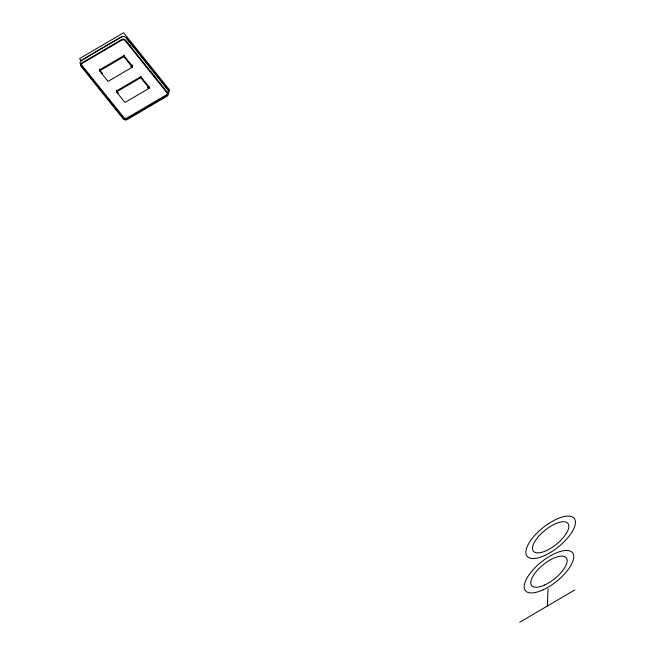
<?xml version="1.0" encoding="UTF-8"?>
<svg xmlns="http://www.w3.org/2000/svg" width="655" height="655" viewBox="0 0 655 655"><rect width="100%" height="100%" fill="white"/><g stroke="black" fill="none" stroke-linecap="round" stroke-linejoin="round"><path stroke-width="0.98" d="M132.425 64.861L132.31 67.178L108.059 81.408L99.601 70.879L99.691 69.094M149.299 86.697L149.225 88.245L124.974 102.467L116.516 91.937L116.606 90.153M132.31 67.178L123.852 56.649L123.926 55.102M149.225 88.245L140.768 77.716L140.841 76.168M547.285 606.08L548.12 588.894M80.639 64.444A3.365 2.89 2.8 0 1 81.474 60.432L121.429 36.991A3.365 2.89 2.8 0 1 126.112 37.761L168.4 90.415A3.365 2.89 2.8 0 1 168.687 93.297M99.65 69.848L123.901 55.618L132.359 66.147M99.601 70.879L123.852 56.649M131.54 66.221L130.992 66.548L131.761 67.506M131.18 66.785L131.737 66.466M131.377 67.023L131.925 66.704M131.565 67.268L132.122 66.941M116.516 91.937L140.768 77.716M148.456 87.287L147.907 87.606L148.677 88.564M148.095 87.844L148.652 87.524M148.292 88.089L148.841 87.762M148.48 88.327L149.029 87.999M168.016 91.225L169.776 90.185L123.648 32.75L79.55 58.622L81.474 61.013M519.726 622.25L574.844 589.918M127.029 41.969L128.306 43.558M129.584 45.146L130.861 46.734M150.634 71.354L151.911 72.942M153.819 75.325L155.096 76.913M149.274 87.213L140.817 76.684L116.565 90.906L118.375 93.166M131.262 66.384L132.032 67.342M148.177 87.451L148.947 88.4M100.862 71.354L102.671 73.606M126.112 37.761A803.947 249.457 59.6 0 1 168.4 90.415M81.474 60.432A449.346 183.023 -38.8 0 1 121.429 36.991M81.302 64.075A2.243 1.932 2.8 0 0 81.711 65.058L123.811 117.474A2.243 1.932 2.8 0 0 126.964 117.998L166.657 94.713A2.243 1.932 2.8 0 0 167.631 92.985M121.601 39.57L81.769 62.945A2.849 2.448 2.8 0 0 81.056 66.343L123.255 118.891A2.849 2.448 2.8 0 0 127.226 119.546L167.058 96.179A2.849 2.448 2.8 0 0 167.77 92.773L125.572 40.233A2.849 2.448 2.8 0 0 121.601 39.57M121.912 40.094L82.219 63.379A2.243 1.932 2.8 0 0 81.662 66.09L123.754 118.506A2.243 1.932 2.8 0 0 126.914 119.03L166.607 95.745A2.243 1.932 2.8 0 0 167.164 93.035L125.072 40.618A2.243 1.932 2.8 0 0 121.912 40.094M543.069 589.86A30.253 12.322 -38.8 0 0 572.789 553.082A30.253 12.322 -38.8 0 0 531.041 572.167A30.253 12.322 -38.8 0 0 543.069 589.86M544.641 585.021A22.18 9.039 -38.8 0 0 566.436 558.052A22.18 9.039 -38.8 0 0 535.815 572.044A22.18 9.039 -38.8 0 0 544.641 585.021M544.747 555.481A30.253 12.322 -38.8 0 0 574.468 518.703A30.253 12.322 -38.8 0 0 532.72 537.788A30.253 12.322 -38.8 0 0 544.747 555.481M546.319 550.642A22.18 9.039 -38.8 0 0 568.114 523.673A22.18 9.039 -38.8 0 0 537.501 537.665A22.18 9.039 -38.8 0 0 546.319 550.642"/></g></svg>
